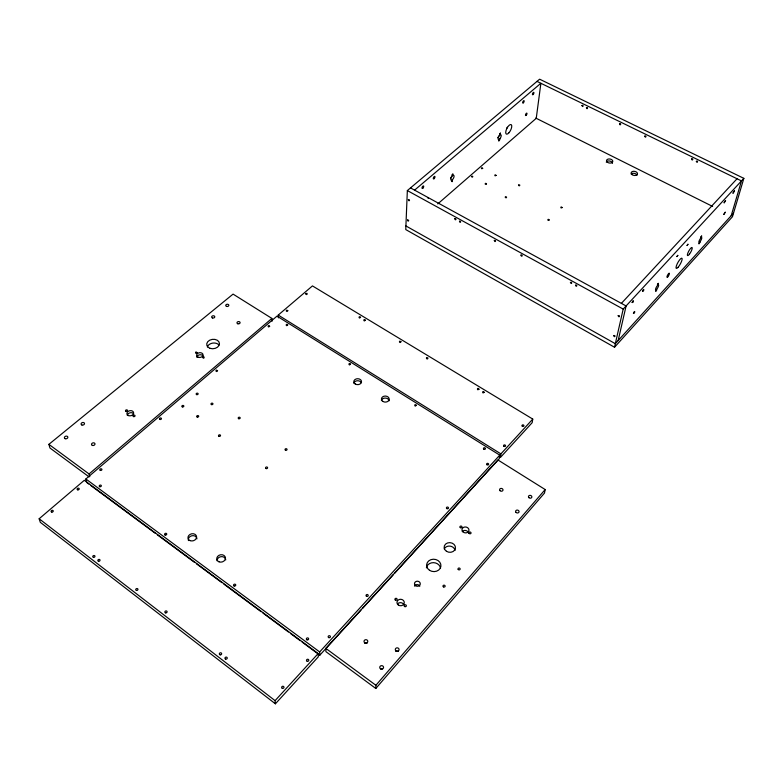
<?xml version="1.0" encoding="UTF-8"?>
<svg xmlns="http://www.w3.org/2000/svg" width="783" height="783" viewBox="0 0 783 783"><rect width="100%" height="100%" fill="white"/><g stroke="black" fill="none" stroke-linecap="round" stroke-linejoin="round"><path stroke-width="1.17" d="M375.811 688.472L375.899 685.282L545.174 489.551L497.929 459.964L325.816 648.383L325.924 651.662L375.811 688.472L544.498 493.065L545.174 489.551M407.346 190.572L405.76 229.585L614.518 347.241L732.467 216.715L743.85 178.348L539.624 79.191L407.346 190.572L623.19 309.099L614.518 347.241M88.773 484.021L86.815 482.573L85.856 478.971L276.996 316.126L499.76 455.148L499.251 458.721L394.71 573.185M532.763 419.081L500.905 453.886L500.406 457.458L532.166 422.683L532.763 419.081L312.456 285.912L278.229 315.069L278.415 317.869M618.159 340.566L626.097 305.957L410.507 187.91M731.195 215.716L741.481 180.922L537.001 81.393M733.524 213.133L615.321 343.688L405.907 225.944M275.401 703.809L275.078 700.648L318.182 653.551L84.31 480.292L39.15 518.767L40.305 522.32L275.401 703.809L318.319 656.82L318.182 653.551M302.179 642.148L319.797 655.205L319.66 651.936L499.76 455.148M319.797 655.205L360.953 610.143M362.598 608.332L393.056 574.986M623.19 309.099L743.85 178.348M621.379 303.383L737.038 178.759M437.785 203.903L536.247 118.311L540.887 83.282L414.569 190.142M89.771 476.661L89.056 473.96L271.887 318.417L233.07 294.114L48.879 444.343L49.946 448.003L89.027 476.837M535.738 118.057L712.628 206.438M278.229 315.069L500.905 453.886M48.879 444.343L89.056 473.96M325.816 648.383L375.899 685.282M85.856 478.971L319.66 651.936M90.73 485.48L155.337 533.35M157.295 534.799L194.497 562.36M196.455 563.809L221.902 582.669M223.86 584.118L261.062 611.689M263.019 613.138L288.467 631.998M290.424 633.447L300.212 640.7M39.15 518.767L275.078 700.648M271.887 318.417L272.083 321.216M395.885 651.436A1.879 1.703 1.7 0 1 398.175 651.476M364.761 643.303A1.869 1.693 -2.7 0 1 367.031 643.342M380.851 668.995A1.899 1.742 -1 0 1 382.3 669.015M397.578 603.85A3.651 3.23 2.2 0 1 403.842 604.682M462.254 531.54A3.494 2.956 7.8 0 1 465.895 530.561A3.494 2.956 7.8 0 1 468.508 533.076M414.491 586.115A2.887 2.525 4 0 1 419.825 586.203M426.402 567.881A7.145 6.176 5.5 0 1 433.439 562.654A7.145 6.176 5.5 0 1 440.555 568.135M444.215 548.961A5.657 4.835 6.8 0 1 450.108 546.133A5.657 4.835 6.8 0 1 455.031 550.38M196.905 357.381A3.22 2.388 -7.5 0 1 199.636 354.807A3.22 2.388 -7.5 0 1 203.198 356.304M127.326 415.538A3.396 2.564 -12 0 1 129.87 412.847A3.396 2.564 -12 0 1 133.629 413.757M207.368 346.957A6.372 4.708 -6.7 0 1 212.545 343.13A6.372 4.708 -6.7 0 1 218.946 344.98M381.409 400.622A3.886 3.034 1.4 0 1 385.324 398.077A3.886 3.034 1.4 0 1 389.112 400.798M353.867 383.239A3.846 2.966 -0.1 0 1 357.283 380.763A3.846 2.966 -0.1 0 1 361.266 382.662M217.018 560.745A4.395 3.68 -13.1 0 1 221.237 556.654A4.395 3.68 -13.1 0 1 225.729 559.933M188.449 540.583A4.355 3.582 -13.9 0 1 191.972 535.748A4.355 3.582 -13.9 0 1 196.924 538.87M427.841 197.982A1.4 0.597 -61.6 0 1 428.409 198.442M498.722 135.958A2.682 1.067 -63.2 0 1 498.438 136.594M498.086 137.191A2.682 1.067 -63.2 0 1 497.694 137.71M451.771 175.793A2.76 1.145 -62.2 0 1 450.509 178.24M507.247 127.228A5.334 2.104 -63.3 0 1 506.67 128.49M631.186 174.022A3.201 2.065 10.1 0 1 634.367 173.376A3.201 2.065 10.1 0 1 636.961 175.206M606.277 162.14A3.161 2.036 9.2 0 1 609.791 161.044A3.161 2.036 9.2 0 1 612.414 163.383M416.321 405.281C414.569 408.08 413.845 402.805 416.321 405.281M498.859 140.852L499.691 139.746L498.859 140.852M499.564 134.255L500.396 133.149L499.564 134.255M400.955 341.75C399.242 344.334 398.606 339.45 400.955 341.75M570.435 282.438C571.463 285.462 572.716 281.293 570.435 282.438M575.505 285.227C576.533 288.252 577.805 284.082 575.505 285.227M581.975 105.558C582.885 108.377 583.952 104.198 581.975 105.558M723.815 214.444L725.215 212.242L723.815 214.444M724.138 202.787L725.557 200.546L724.138 202.787M586.418 107.731C587.328 110.54 588.415 106.371 586.418 107.731M365.328 320.178C363.586 322.704 363.038 317.947 365.328 320.178M733.015 193.137L734.425 190.915L733.015 193.137M360.552 317.291C358.81 319.797 358.271 315.06 360.552 317.291M350.49 364.144C348.689 366.816 348.141 361.785 350.49 364.144M619.519 123.861C620.42 126.699 621.585 122.51 619.519 123.861M613.706 335.623C614.694 338.579 616.064 334.586 613.706 335.623M618.178 315.706C619.177 318.73 620.576 314.6 618.178 315.706M644.771 136.173C645.662 139.031 646.915 134.833 644.771 136.173M305.713 293.811C307.19 296.336 308.159 291.756 305.713 293.811M287.801 310.714C285.971 313.21 285.589 308.492 287.801 310.714M287.723 324.916C285.873 327.47 285.482 322.665 287.723 324.916M691.585 158.998C692.456 161.885 693.826 157.657 691.585 158.998M696.361 161.327C697.232 164.224 698.622 159.996 696.361 161.327M269.655 326.208C267.786 328.762 267.434 323.947 269.655 326.208M217.557 370.731C215.56 373.442 215.296 368.343 217.557 370.731M202.611 357.41C204.03 360.151 205.293 355.149 202.611 357.41M197.091 352.575C195.094 355.228 194.879 350.236 197.091 352.575M632.145 302.522C633.799 303.364 633.985 297.697 632.145 302.522M633.447 313.317C635.082 314.081 635.258 308.61 633.447 313.317M642.51 291.266C644.106 292.147 644.36 286.461 642.51 291.266M452.222 174.717C452.917 176.341 453.494 171.976 452.222 174.717M451.732 181.333C452.427 182.938 453.034 178.573 451.732 181.333M655.811 291.159L656.683 289.896L655.811 291.159M657.446 284.66L658.317 283.387L657.446 284.66M676.913 256.579L677.814 255.375L676.913 256.579M687.082 245.51L687.944 244.267L687.082 245.51M408.383 199.665C408.883 202.503 410.684 199.156 408.383 199.665M407.532 220.033C408.031 222.803 409.793 219.573 407.532 220.033M698.994 243.738L699.826 242.524L698.994 243.738M700.795 237.22L701.666 236.055L700.795 237.22M454.796 218.672C455.266 221.56 457.223 218.163 454.796 218.672M459.474 221.246C459.934 224.134 461.911 220.737 459.474 221.246M494.327 240.41C494.768 243.327 496.853 239.921 494.327 240.41M562.155 207.554C560.188 209.276 560.569 205.4 562.155 207.554M549.177 219.954C547.17 221.716 547.581 217.762 549.177 219.954M484.197 392.322C481.78 394.632 482.426 389.494 484.197 392.322M478.99 389.18C476.573 391.471 477.239 386.362 478.99 389.18M520.979 255.072C521.39 257.999 523.573 254.592 520.979 255.072M518.503 185.091C519.374 187.352 520.969 183.819 518.503 185.091M505.28 197.091C506.141 199.391 507.785 195.789 505.28 197.091M496.109 175.421C494.122 177.075 494.611 173.356 496.109 175.421M426.422 358.037C427.244 360.983 429.436 356.363 426.422 358.037M486.497 183.927C484.491 185.61 485 181.832 486.497 183.927M482.69 168.355C480.703 169.999 481.212 166.309 482.69 168.355M471.493 176.449C472.296 178.681 473.979 175.177 471.493 176.449M404.576 606.512A1.106 0.979 2.8 0 0 406.348 605.895A1.106 0.979 2.8 0 0 404.84 604.838A1.106 0.979 2.8 0 0 404.576 606.512M395.337 600.032A1.096 0.969 1.7 0 0 397.098 599.426A1.096 0.969 1.7 0 0 395.601 598.378A1.096 0.969 1.7 0 0 395.337 600.032M460.335 527.644A1.047 0.881 7.3 0 0 461.999 527.096A1.047 0.881 7.3 0 0 460.531 526.127A1.047 0.881 7.3 0 0 460.335 527.644M469.174 533.438A1.057 0.891 8.2 0 0 470.974 533.262A1.057 0.891 8.2 0 0 469.829 532.019A1.057 0.891 8.2 0 0 469.174 533.438M396.012 650.879A1.889 1.713 1.7 0 0 399.046 649.792A1.889 1.713 1.7 0 0 396.482 647.952A1.889 1.713 1.7 0 0 396.012 650.879M380.46 668.751A1.909 1.742 -0.9 0 0 383.533 667.635A1.909 1.742 -0.9 0 0 380.949 665.765A1.909 1.742 -0.9 0 0 380.46 668.751M364.712 642.706A1.879 1.693 -2.6 0 0 367.756 641.629A1.879 1.693 -2.6 0 0 365.221 639.799A1.879 1.693 -2.6 0 0 364.712 642.706M528.868 497.616A1.723 1.409 11.7 0 0 531.774 497.362A1.723 1.409 11.7 0 0 529.846 495.365A1.723 1.409 11.7 0 0 528.868 497.616M516.017 512.376A1.732 1.439 11.3 0 0 518.953 512.111A1.732 1.439 11.3 0 0 517.015 510.085A1.732 1.439 11.3 0 0 516.017 512.376M499.994 490.657A1.713 1.4 9.6 0 0 502.901 490.393A1.713 1.4 9.6 0 0 501.003 488.416A1.713 1.4 9.6 0 0 499.994 490.657M458.241 569.505A1.077 0.93 8 0 0 460.081 569.329A1.077 0.93 8 0 0 458.916 568.027A1.077 0.93 8 0 0 458.241 569.505M443.403 586.859A1.086 0.949 6.9 0 0 445.126 586.261A1.086 0.949 6.9 0 0 443.618 585.234A1.086 0.949 6.9 0 0 443.403 586.859M398.371 605.044A3.67 3.24 2.2 0 0 404.253 602.988A3.67 3.24 2.2 0 0 399.252 599.494A3.67 3.24 2.2 0 0 398.371 605.044M462.743 531.686A3.514 2.956 7.8 0 0 468.733 531.128A3.514 2.956 7.8 0 0 464.926 526.979A3.514 2.956 7.8 0 0 462.743 531.686M415.626 585.723A2.897 2.535 4 0 0 420.265 584.118A2.897 2.535 4 0 0 416.282 581.378A2.897 2.535 4 0 0 415.626 585.723M429.476 570.269A7.174 6.186 5.5 0 0 440.888 566.334A7.174 6.186 5.5 0 0 430.963 559.649A7.174 6.186 5.5 0 0 429.476 570.269M446.437 551.271A5.677 4.835 6.7 0 0 455.432 548.198A5.677 4.835 6.7 0 0 447.533 542.962A5.677 4.835 6.7 0 0 446.437 551.271M656.555 289.465A2.956 0.744 -60.9 0 0 658.62 284.992A2.956 0.744 -60.9 0 0 656.037 287.821A2.956 0.744 -60.9 0 0 656.555 289.465M700.119 241.604A2.868 0.685 -61.4 0 0 701.695 237.513A2.868 0.685 -61.4 0 0 699.121 240.968A2.868 0.685 -61.4 0 0 700.119 241.604M667.752 276.879A2.349 0.587 -61 0 0 669.406 273.326A2.349 0.587 -61 0 0 667.37 275.547A2.349 0.587 -61 0 0 667.752 276.879M677.99 267.375A5.833 1.429 -61.2 0 0 682.12 258.527A5.833 1.429 -61.2 0 0 677.138 263.969A5.833 1.429 -61.2 0 0 677.99 267.375M689.52 254.074A4.629 1.126 -61.3 0 0 692.025 247.497A4.629 1.126 -61.3 0 0 687.836 253.095A4.629 1.126 -61.3 0 0 689.52 254.074M81.892 425.003A1.732 1.292 -14.1 0 0 84.505 423.662A1.732 1.292 -14.1 0 0 82 422.722A1.732 1.292 -14.1 0 0 81.892 425.003M92.345 445.41A1.752 1.321 -14.5 0 0 94.988 444.03A1.752 1.321 -14.5 0 0 92.443 443.07A1.752 1.321 -14.5 0 0 92.345 445.41M65.185 438.695A1.752 1.312 -15.2 0 0 67.847 437.325A1.752 1.312 -15.2 0 0 65.322 436.376A1.752 1.312 -15.2 0 0 65.185 438.695M226.561 306.398A1.556 1.116 -5.3 0 0 228.832 305.262A1.556 1.116 -5.3 0 0 226.463 304.46A1.556 1.116 -5.3 0 0 226.561 306.398M237.807 323.771A1.566 1.145 -5.2 0 0 240.097 322.616A1.566 1.145 -5.2 0 0 237.699 321.793A1.566 1.145 -5.2 0 0 237.807 323.771M212.467 317.947A1.566 1.135 -6.1 0 0 214.777 316.802A1.566 1.135 -6.1 0 0 212.389 315.98A1.566 1.135 -6.1 0 0 212.467 317.947M128.549 415.616A3.406 2.564 -12 0 0 133.639 412.964A3.406 2.564 -12 0 0 128.618 411.124A3.406 2.564 -12 0 0 128.549 415.616M198.285 357.273A3.23 2.388 -7.5 0 0 203.042 354.846A3.23 2.388 -7.5 0 0 198.168 353.133A3.23 2.388 -7.5 0 0 198.285 357.273M133.511 416.585A1.018 0.773 -11.9 0 0 135.038 415.783A1.018 0.773 -11.9 0 0 133.531 415.235A1.018 0.773 -11.9 0 0 133.511 416.585M125.994 411.32A1.018 0.763 -12 0 0 127.521 410.527A1.018 0.763 -12 0 0 126.024 409.979A1.018 0.763 -12 0 0 125.994 411.32M210.059 348.337A6.391 4.708 -6.7 0 0 219.446 343.541A6.391 4.708 -6.7 0 0 209.736 340.174A6.391 4.708 -6.7 0 0 210.059 348.337M522.232 426.109A0.989 0.773 9.6 0 0 523.896 425.962A0.989 0.773 9.6 0 0 522.79 424.875A0.989 0.773 9.6 0 0 522.232 426.109M503.812 446.163A0.998 0.793 8.9 0 0 505.505 446.016A0.998 0.793 8.9 0 0 504.399 444.901A0.998 0.793 8.9 0 0 503.812 446.163M51.825 512.082A1.106 0.852 -18.8 0 0 53.224 510.888A1.106 0.852 -18.8 0 0 51.433 510.653A1.106 0.852 -18.8 0 0 51.825 512.082M282.291 688.316A1.174 1.067 -16.4 0 0 283.975 687.2A1.174 1.067 -16.4 0 0 282.174 686.466A1.174 1.067 -16.4 0 0 282.291 688.316M77.83 489.864A1.086 0.842 -16.9 0 0 79.191 488.709A1.086 0.842 -16.9 0 0 77.429 488.475A1.086 0.842 -16.9 0 0 77.83 489.864M307.142 661.234A1.145 1.037 -11.3 0 0 308.786 660.157A1.145 1.037 -11.3 0 0 306.995 659.443A1.145 1.037 -11.3 0 0 307.142 661.234M225.543 659.08A1.165 1.028 -19 0 0 227.246 658.004A1.165 1.028 -19 0 0 225.484 657.289A1.165 1.028 -19 0 0 225.543 659.08M220.219 654.842A1.165 1.018 -19.1 0 0 221.589 653.433A1.165 1.018 -19.1 0 0 219.641 653.169A1.165 1.018 -19.1 0 0 220.219 654.842M98.609 561.254A1.135 0.91 -19.5 0 0 100.009 559.992A1.135 0.91 -19.5 0 0 98.159 559.747A1.135 0.91 -19.5 0 0 98.609 561.254M93.539 557.359A1.135 0.9 -19.5 0 0 94.939 556.096A1.135 0.9 -19.5 0 0 93.099 555.852A1.135 0.9 -19.5 0 0 93.539 557.359M136.536 590.441A1.145 0.94 -19.5 0 0 137.925 589.139A1.145 0.94 -19.5 0 0 136.056 588.885A1.145 0.94 -19.5 0 0 136.536 590.441M165.693 612.883A1.155 0.969 -19.4 0 0 167.073 611.543A1.155 0.969 -19.4 0 0 165.184 611.288A1.155 0.969 -19.4 0 0 165.693 612.883M307.005 639.838A1.135 1.008 -9.9 0 0 308.629 638.791A1.135 1.008 -9.9 0 0 306.858 638.086A1.135 1.008 -9.9 0 0 307.005 639.838M328.801 637.626A1.126 1.008 -7.2 0 0 330.406 636.579A1.126 1.008 -7.2 0 0 328.635 635.884A1.126 1.008 -7.2 0 0 328.801 637.626M486.84 464.652A1.008 0.812 8.2 0 0 488.563 464.505A1.008 0.812 8.2 0 0 487.447 463.35A1.008 0.812 8.2 0 0 486.84 464.652M483.669 449.021A0.998 0.803 7.7 0 0 485.382 448.874A0.998 0.803 7.7 0 0 484.286 447.749A0.998 0.803 7.7 0 0 483.669 449.021M99.725 486.703A1.077 0.832 -15.9 0 0 101.34 485.832A1.077 0.832 -15.9 0 0 99.774 485.235A1.077 0.832 -15.9 0 0 99.725 486.703M100.312 470.387A1.067 0.822 -15.2 0 0 101.917 469.536A1.067 0.822 -15.2 0 0 100.361 468.939A1.067 0.822 -15.2 0 0 100.312 470.387M211.488 404.605A0.998 0.763 -8.1 0 0 212.956 403.822A0.998 0.763 -8.1 0 0 211.449 403.284A0.998 0.763 -8.1 0 0 211.488 404.605M196.67 394.612A0.998 0.754 -8.5 0 0 198.138 393.839A0.998 0.754 -8.5 0 0 196.641 393.301A0.998 0.754 -8.5 0 0 196.67 394.612M182.361 406.896A1.008 0.763 -9.5 0 0 183.848 406.113A1.008 0.763 -9.5 0 0 182.341 405.565A1.008 0.763 -9.5 0 0 182.361 406.896M197.218 417.045A1.008 0.773 -9.1 0 0 198.706 416.253A1.008 0.773 -9.1 0 0 197.189 415.695A1.008 0.773 -9.1 0 0 197.218 417.045M285.58 450.245A1.018 0.812 -5.2 0 0 287.048 449.413A1.018 0.812 -5.2 0 0 285.472 448.845A1.018 0.812 -5.2 0 0 285.58 450.245M266.112 468.577A1.028 0.832 -6.8 0 0 267.6 467.725A1.028 0.832 -6.8 0 0 266.014 467.138A1.028 0.832 -6.8 0 0 266.112 468.577M219.034 436.327A1.018 0.793 -8.6 0 0 220.522 435.514A1.018 0.793 -8.6 0 0 218.976 434.947A1.018 0.793 -8.6 0 0 219.034 436.327M238.717 418.709A0.998 0.783 -7.1 0 0 240.185 417.907A0.998 0.783 -7.1 0 0 238.649 417.359A0.998 0.783 -7.1 0 0 238.717 418.709M366.434 596.215A1.096 0.969 -1.5 0 0 368.206 595.609A1.096 0.969 -1.5 0 0 366.728 594.561A1.096 0.969 -1.5 0 0 366.434 596.215M234.127 585.997A1.116 0.949 -13.5 0 0 235.752 585.018A1.116 0.949 -13.5 0 0 234.048 584.343A1.116 0.949 -13.5 0 0 234.127 585.997M165.135 535.024A1.096 0.891 -15.1 0 0 166.75 534.104A1.096 0.891 -15.1 0 0 165.125 533.468A1.096 0.891 -15.1 0 0 165.135 535.024M159.938 419.453A1.018 0.773 -10.9 0 0 161.455 418.66A1.018 0.773 -10.9 0 0 159.938 418.102A1.018 0.773 -10.9 0 0 159.938 419.453M446.848 508.598A1.037 0.861 6 0 0 448.493 508.059A1.037 0.861 6 0 0 447.054 507.11A1.037 0.861 6 0 0 446.848 508.598M382.897 401.434A3.895 3.034 1.4 0 0 389.161 399.565A3.895 3.034 1.4 0 0 383.876 396.247A3.895 3.034 1.4 0 0 382.897 401.434M355.237 383.983A3.856 2.966 -0.1 0 0 361.482 382.153A3.856 2.966 -0.1 0 0 356.304 378.903A3.856 2.966 -0.1 0 0 355.237 383.983M190.181 540.652A4.365 3.582 -13.8 0 0 196.602 536.932A4.365 3.582 -13.8 0 0 190.034 534.407A4.365 3.582 -13.8 0 0 190.181 540.652M219.044 561.832A4.395 3.68 -13 0 0 225.465 558.015A4.395 3.68 -13 0 0 218.79 555.431A4.395 3.68 -13 0 0 219.044 561.832M434.066 178.7A1.419 0.607 -62.1 0 0 434.898 176.488A1.419 0.607 -62.1 0 0 433.43 177.731A1.419 0.607 -62.1 0 0 434.066 178.7M422.8 188.263A1.429 0.617 -61.9 0 0 423.632 186.041A1.429 0.617 -61.9 0 0 422.145 187.303A1.429 0.617 -61.9 0 0 422.8 188.263M533.233 94.42A1.341 0.519 -64 0 0 533.791 92.384A1.341 0.519 -64 0 0 532.499 93.901A1.341 0.519 -64 0 0 533.233 94.42M526.303 115.16A1.321 0.509 -63.6 0 0 526.842 113.153A1.321 0.509 -63.6 0 0 525.559 114.67A1.321 0.509 -63.6 0 0 526.303 115.16M523.484 102.71A1.341 0.519 -63.9 0 0 524.033 100.664A1.341 0.519 -63.9 0 0 522.731 102.191A1.341 0.519 -63.9 0 0 523.484 102.71M452.271 179.855A2.76 1.145 -62.2 0 0 453.925 175.539A2.76 1.145 -62.2 0 0 451.096 177.966A2.76 1.145 -62.2 0 0 452.271 179.855M499.848 138.826A2.682 1.057 -63.1 0 0 500.905 134.784A2.682 1.057 -63.1 0 0 498.262 137.896A2.682 1.057 -63.1 0 0 499.848 138.826M509.048 132.679A5.334 2.095 -63.3 0 0 511.201 124.634A5.334 2.095 -63.3 0 0 505.965 130.771A5.334 2.095 -63.3 0 0 509.048 132.679M632.028 174.599A3.201 2.065 10.1 0 0 637.362 174.286A3.201 2.065 10.1 0 0 633.555 171.281A3.201 2.065 10.1 0 0 632.028 174.599M607.363 162.208A3.171 2.036 9.2 0 0 612.668 161.895A3.171 2.036 9.2 0 0 608.949 158.949A3.171 2.036 9.2 0 0 607.363 162.208"/></g></svg>
